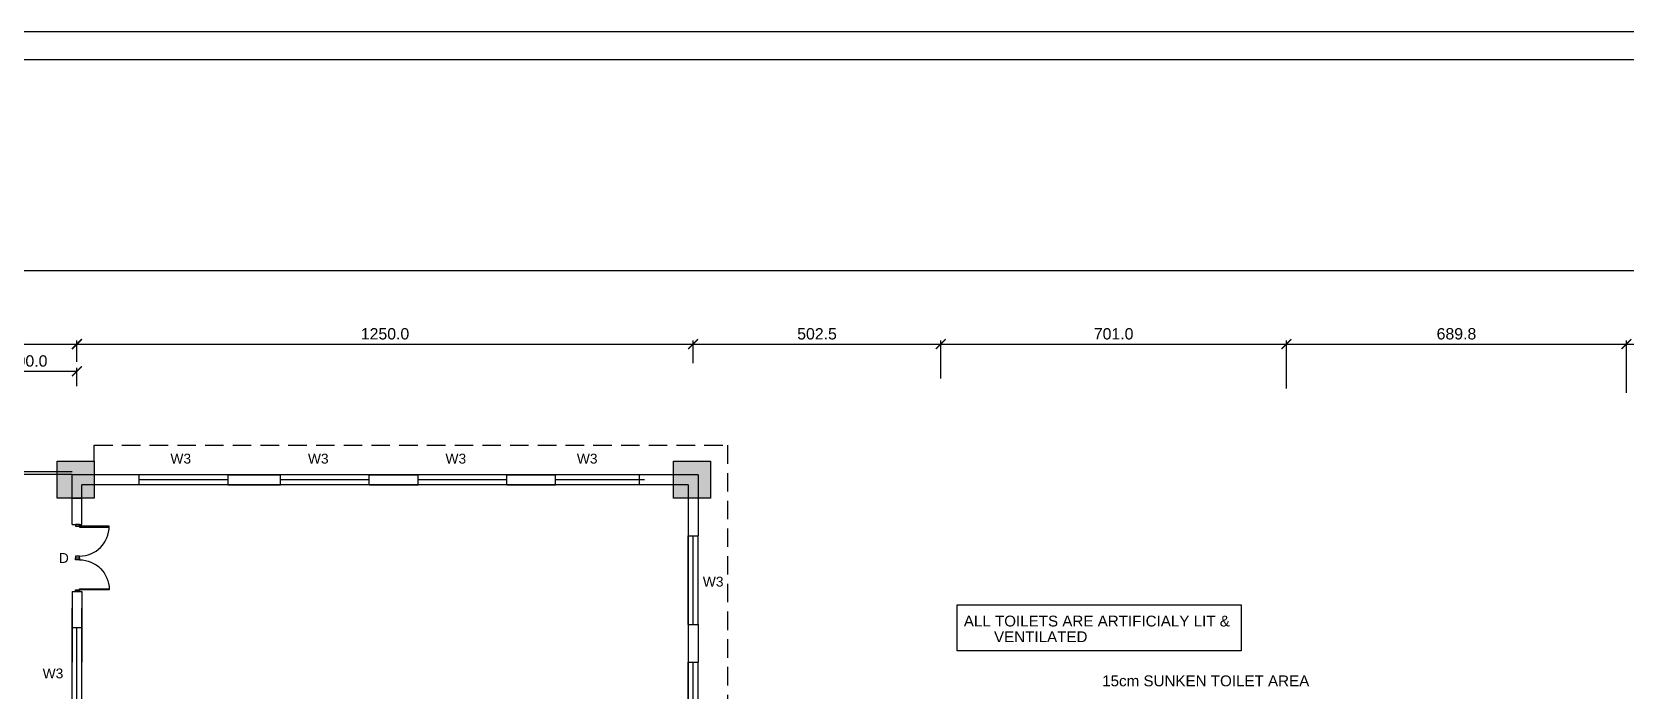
# Model space of a CAD drawing. Extents: x 53439 to 79867, y -144071 to -73305.
# Drawn here: x 61477 to 64711, y -110183 to -108844 of the extents above; entities that cross this region are included whole.
import ezdxf

# ---------------------------------------------------------------- set-up
doc = ezdxf.new("R2010")
doc.units = 0
doc.header["$LTSCALE"] = 0.1
doc.header["$MEASUREMENT"] = 0
doc.header["$PDMODE"] = 35
doc.header["$PDSIZE"] = -0.8
doc.linetypes.add('HIDDEN', pattern=[0.375, 0.25, -0.125])
doc.layers.get('0').update_dxf_attribs({"linetype": 'CONTINUOUS'})
doc.layers.get('DEFPOINTS').update_dxf_attribs({"linetype": 'CONTINUOUS'})
for name, color, linetype in [('BOR', 200, 'CONTINUOUS'), ('BOR1', 230, 'CONTINUOUS'), ('DOOR', 30, 'CONTINUOUS'), ('LAYER4', 130, 'CONTINUOUS'), ('TEXT', 7, 'CONTINUOUS'), ('THIN_HA', 253, 'CONTINUOUS'), ('WALL', 6, 'CONTINUOUS'), ('WIN', 102, 'CONTINUOUS')]:
    doc.layers.add(name, color=color, linetype=linetype)
doc.styles.add('1MM', font='arial.ttf')
doc.styles.add('DIM', font='arial.ttf', dxfattribs={"width": 0.7, "height": 1})
doc.styles.add('DUTCH', font='arial.ttf')
doc.dimstyles.new('KRI', dxfattribs={"dimtxt": 23, "dimasz": 20, "dimexe": 7, "dimexo": 0, "dimgap": 9, "dimtad": 1, "dimdec": 1, "dimzin": 1, "dimtxsty": '1MM', "dimblk": 'ARCHTICK', "dimcen": 0.5, "dimclrd": 252, "dimclre": 252, "dimclrt": 7, "dimaunit": 1, "dimadec": 8, "dimazin": 3, "dimtfac": 1, "dimtdec": 1, "dimtmove": 0, "dimatfit": 3})

# ---------------------------------------------------------------- blocks, each defined once
blk = doc.blocks.new('A$C764D24B9')
at = {"layer": 'DOOR'}
for points in [[(0.056, 0.111), (0.083, 0.111), (0.083, 1), (0.056, 1)], [(0, 0), (0.056, 0), (0.056, 0.111), (0, 0.111)], [(0.944, 0), (1, 0), (1, 0.111), (0.944, 0.111)]]:
    blk.add_lwpolyline(points, close=True, dxfattribs=at)
blk.add_arc((0.056, 0.111), 0.889, 0, 90, dxfattribs=at)
blk = doc.blocks.new('HHRH')
at = {"layer": 'THIN_HA', "linetype": 'CONTINUOUS', "ltscale": 0.1}
blk.add_hatch(color=2, dxfattribs=at).paths.add_polyline_path([(-6923.03, -1177.102), (-6922.28, -1177.102), (-6922.28, -1177.852), (-6923.03, -1177.852)])
at = {"layer": 'THIN_HA', "color": 2, "linetype": 'CONTINUOUS', "ltscale": 0.1}
blk.add_lwpolyline([(-6923.03, -1177.102), (-6922.28, -1177.102), (-6922.28, -1177.852), (-6923.03, -1177.852)], close=True, dxfattribs=at)
blk = doc.blocks.new('HYTYH')
at = {"layer": 'THIN_HA', "color": 2, "linetype": 'CONTINUOUS'}
for p in [(22.875, 52.867), (35.375, 52.867)]:
    blk.add_blockref('HHRH', p, dxfattribs=at)
blk = doc.blocks.new('_ARCHTICK')
at = {"layer": 'WALL', "color": 0, "const_width": 0.15}
blk.add_lwpolyline([(-0.5, -0.5), (0.5, 0.5)], dxfattribs=at)
blk = doc.blocks.new('*D213')
at = {"layer": 'DEFPOINTS', "color": 0, "linetype": 'CONTINUOUS', "ltscale": 0.1}
for p in [(61568.5, -109478.1), (60528.5, -109517.3), (61568.5, -109513.8)]:
    blk.add_point(p, dxfattribs=at)
at = {"layer": 'WALL', "color": 252, "linetype": 'CONTINUOUS', "ltscale": 0.1}
for p, q in [((60528.5, -109517.3), (60528.5, -109471.1)), ((60528.5, -109478.1), (61568.5, -109478.1)), ((61568.5, -109513.8), (61568.5, -109471.1))]:
    blk.add_line(p, q, dxfattribs=at)
at = {"layer": 'WALL', "color": 252, "linetype": 'CONTINUOUS', "ltscale": 0.1, "xscale": 20, "yscale": 20, "zscale": 20, "rotation": 180}
blk.add_blockref('_ARCHTICK', (60528.5, -109478.1), dxfattribs=at)
at = {"layer": 'WALL', "color": 252, "linetype": 'CONTINUOUS', "ltscale": 0.1, "xscale": 20, "yscale": 20, "zscale": 20}
blk.add_blockref('_ARCHTICK', (61568.5, -109478.1), dxfattribs=at)
at = {"layer": 'WALL', "color": 7, "linetype": 'CONTINUOUS', "ltscale": 0.1, "insert": (61048.5, -109457.4), "char_height": 23, "attachment_point": 5, "style": '1MM'}
blk.add_mtext('1040.0', dxfattribs=at)
blk = doc.blocks.new('*D214')
at = {"layer": 'DEFPOINTS', "color": 0, "linetype": 'CONTINUOUS', "ltscale": 0.1}
for p in [(62818.5, -109478.1), (61568.5, -109513.8), (62818.5, -109517)]:
    blk.add_point(p, dxfattribs=at)
at = {"layer": 'WALL', "color": 252, "linetype": 'CONTINUOUS', "ltscale": 0.1}
for p, q in [((61568.5, -109513.8), (61568.5, -109471.1)), ((61568.5, -109478.1), (62818.5, -109478.1)), ((62818.5, -109517), (62818.5, -109471.1))]:
    blk.add_line(p, q, dxfattribs=at)
at = {"layer": 'WALL', "color": 252, "linetype": 'CONTINUOUS', "ltscale": 0.1, "xscale": 20, "yscale": 20, "zscale": 20, "rotation": 180}
blk.add_blockref('_ARCHTICK', (61568.5, -109478.1), dxfattribs=at)
at = {"layer": 'WALL', "color": 252, "linetype": 'CONTINUOUS', "ltscale": 0.1, "xscale": 20, "yscale": 20, "zscale": 20}
blk.add_blockref('_ARCHTICK', (62818.5, -109478.1), dxfattribs=at)
at = {"layer": 'WALL', "color": 7, "linetype": 'CONTINUOUS', "ltscale": 0.1, "insert": (62193.5, -109457.4), "char_height": 23, "attachment_point": 5, "style": '1MM'}
blk.add_mtext('1250.0', dxfattribs=at)
blk = doc.blocks.new('*D215')
at = {"layer": 'DEFPOINTS', "color": 0, "linetype": 'CONTINUOUS', "ltscale": 0.1}
for p in [(63321, -109478.1), (62818.5, -109517), (63321, -109548.3)]:
    blk.add_point(p, dxfattribs=at)
at = {"layer": 'WALL', "color": 252, "linetype": 'CONTINUOUS', "ltscale": 0.1}
for p, q in [((62818.5, -109517), (62818.5, -109471.1)), ((62818.5, -109478.1), (63321, -109478.1)), ((63321, -109548.3), (63321, -109471.1))]:
    blk.add_line(p, q, dxfattribs=at)
at = {"layer": 'WALL', "color": 252, "linetype": 'CONTINUOUS', "ltscale": 0.1, "xscale": 20, "yscale": 20, "zscale": 20, "rotation": 180}
blk.add_blockref('_ARCHTICK', (62818.5, -109478.1), dxfattribs=at)
at = {"layer": 'WALL', "color": 252, "linetype": 'CONTINUOUS', "ltscale": 0.1, "xscale": 20, "yscale": 20, "zscale": 20}
blk.add_blockref('_ARCHTICK', (63321, -109478.1), dxfattribs=at)
at = {"layer": 'WALL', "color": 7, "linetype": 'CONTINUOUS', "ltscale": 0.1, "insert": (63069.8, -109457.4), "char_height": 23, "attachment_point": 5, "style": '1MM'}
blk.add_mtext('502.5', dxfattribs=at)
blk = doc.blocks.new('*D216')
at = {"layer": 'DEFPOINTS', "color": 0, "linetype": 'CONTINUOUS', "ltscale": 0.1}
for p in [(64022, -109478.1), (63321, -109548.3), (64022, -109568.2)]:
    blk.add_point(p, dxfattribs=at)
at = {"layer": 'WALL', "color": 252, "linetype": 'CONTINUOUS', "ltscale": 0.1}
for p, q in [((63321, -109548.3), (63321, -109471.1)), ((63321, -109478.1), (64022, -109478.1)), ((64022, -109568.2), (64022, -109471.1))]:
    blk.add_line(p, q, dxfattribs=at)
at = {"layer": 'WALL', "color": 252, "linetype": 'CONTINUOUS', "ltscale": 0.1, "xscale": 20, "yscale": 20, "zscale": 20, "rotation": 180}
blk.add_blockref('_ARCHTICK', (63321, -109478.1), dxfattribs=at)
at = {"layer": 'WALL', "color": 252, "linetype": 'CONTINUOUS', "ltscale": 0.1, "xscale": 20, "yscale": 20, "zscale": 20}
blk.add_blockref('_ARCHTICK', (64022, -109478.1), dxfattribs=at)
at = {"layer": 'WALL', "color": 7, "linetype": 'CONTINUOUS', "ltscale": 0.1, "insert": (63671.5, -109457.4), "char_height": 23, "attachment_point": 5, "style": '1MM'}
blk.add_mtext('701.0', dxfattribs=at)
blk = doc.blocks.new('*D217')
at = {"layer": 'DEFPOINTS', "color": 0, "linetype": 'CONTINUOUS', "ltscale": 0.1}
for p in [(64711.8, -109478.1), (64022, -109568.2), (64711.8, -109577.4)]:
    blk.add_point(p, dxfattribs=at)
at = {"layer": 'WALL', "color": 252, "linetype": 'CONTINUOUS', "ltscale": 0.1}
for p, q in [((64022, -109568.2), (64022, -109471.1)), ((64022, -109478.1), (64711.8, -109478.1)), ((64711.8, -109577.4), (64711.8, -109471.1))]:
    blk.add_line(p, q, dxfattribs=at)
at = {"layer": 'WALL', "color": 252, "linetype": 'CONTINUOUS', "ltscale": 0.1, "xscale": 20, "yscale": 20, "zscale": 20, "rotation": 180}
blk.add_blockref('_ARCHTICK', (64022, -109478.1), dxfattribs=at)
at = {"layer": 'WALL', "color": 252, "linetype": 'CONTINUOUS', "ltscale": 0.1, "xscale": 20, "yscale": 20, "zscale": 20}
blk.add_blockref('_ARCHTICK', (64711.8, -109478.1), dxfattribs=at)
at = {"layer": 'WALL', "color": 7, "linetype": 'CONTINUOUS', "ltscale": 0.1, "insert": (64366.9, -109457.4), "char_height": 23, "attachment_point": 5, "style": '1MM'}
blk.add_mtext('689.8', dxfattribs=at)
blk = doc.blocks.new('*D218')
at = {"layer": 'DEFPOINTS', "color": 0, "linetype": 'CONTINUOUS', "ltscale": 0.1}
for p in [(65793.5, -109478.1), (65793.5, -109562.7), (64711.8, -109577.4)]:
    blk.add_point(p, dxfattribs=at)
at = {"layer": 'WALL', "color": 252, "linetype": 'CONTINUOUS', "ltscale": 0.1}
for p, q in [((64711.8, -109577.4), (64711.8, -109471.1)), ((64711.8, -109478.1), (65793.5, -109478.1)), ((65793.5, -109562.7), (65793.5, -109471.1))]:
    blk.add_line(p, q, dxfattribs=at)
at = {"layer": 'WALL', "color": 252, "linetype": 'CONTINUOUS', "ltscale": 0.1, "xscale": 20, "yscale": 20, "zscale": 20, "rotation": 180}
blk.add_blockref('_ARCHTICK', (64711.8, -109478.1), dxfattribs=at)
at = {"layer": 'WALL', "color": 252, "linetype": 'CONTINUOUS', "ltscale": 0.1, "xscale": 20, "yscale": 20, "zscale": 20}
blk.add_blockref('_ARCHTICK', (65793.5, -109478.1), dxfattribs=at)
at = {"layer": 'WALL', "color": 7, "linetype": 'CONTINUOUS', "ltscale": 0.1, "insert": (65252.7, -109457.4), "char_height": 23, "attachment_point": 5, "style": '1MM'}
blk.add_mtext('1081.7', dxfattribs=at)
blk = doc.blocks.new('*D227')
at = {"layer": 'DEFPOINTS', "color": 0, "linetype": 'CONTINUOUS', "ltscale": 0.1}
for p in [(73016.7, -109328.6), (59278.5, -109394.8), (73016.7, -109394.8, 0)]:
    blk.add_point(p, dxfattribs=at)
at = {"layer": 'WALL', "color": 252, "linetype": 'CONTINUOUS', "ltscale": 0.1}
for p, q in [((59278.5, -109394.8), (59278.5, -109321.6)), ((59278.5, -109328.6), (73016.7, -109328.6)), ((73016.7, -109394.8), (73016.7, -109321.6))]:
    blk.add_line(p, q, dxfattribs=at)
at = {"layer": 'WALL', "color": 252, "linetype": 'CONTINUOUS', "ltscale": 0.1, "xscale": 20, "yscale": 20, "zscale": 20, "rotation": 180}
blk.add_blockref('_ARCHTICK', (59278.5, -109328.6), dxfattribs=at)
at = {"layer": 'WALL', "color": 252, "linetype": 'CONTINUOUS', "ltscale": 0.1, "xscale": 20, "yscale": 20, "zscale": 20}
blk.add_blockref('_ARCHTICK', (73016.7, -109328.6), dxfattribs=at)
at = {"layer": 'WALL', "color": 7, "linetype": 'CONTINUOUS', "ltscale": 0.1, "insert": (66147.6, -109307.8), "char_height": 23, "attachment_point": 5, "style": '1MM'}
blk.add_mtext('13738.1', dxfattribs=at)
blk = doc.blocks.new('*D238')
at = {"layer": 'DEFPOINTS', "color": 0, "linetype": 'CONTINUOUS', "ltscale": 0.1}
for p in [(61568.5, -109533.3), (61368.5, -109554.5), (61568.5, -109563.5)]:
    blk.add_point(p, dxfattribs=at)
at = {"layer": 'WALL', "color": 252, "linetype": 'CONTINUOUS', "ltscale": 0.1}
for p, q in [((61368.5, -109554.5), (61368.5, -109526.3)), ((61368.5, -109533.3), (61568.5, -109533.3)), ((61568.5, -109563.5), (61568.5, -109526.3))]:
    blk.add_line(p, q, dxfattribs=at)
at = {"layer": 'WALL', "color": 252, "linetype": 'CONTINUOUS', "ltscale": 0.1, "xscale": 20, "yscale": 20, "zscale": 20, "rotation": 180}
blk.add_blockref('_ARCHTICK', (61368.5, -109533.3), dxfattribs=at)
at = {"layer": 'WALL', "color": 252, "linetype": 'CONTINUOUS', "ltscale": 0.1, "xscale": 20, "yscale": 20, "zscale": 20}
blk.add_blockref('_ARCHTICK', (61568.5, -109533.3), dxfattribs=at)
at = {"layer": 'WALL', "color": 7, "linetype": 'CONTINUOUS', "ltscale": 0.1, "insert": (61468.5, -109512.5), "char_height": 23, "attachment_point": 5, "style": '1MM'}
blk.add_mtext('200.0', dxfattribs=at)

msp = doc.modelspace()

# ---------------------------------------------------------------- linework, layer by layer
at = {"layer": 'BOR'}
msp.add_lwpolyline([(74392.11, -108900.79), (58184.29, -108900.79), (58184.29, -117092.07), (74392.11, -117092.07)], close=True, dxfattribs=at)
at = {"layer": 'BOR1'}
msp.add_lwpolyline([(74448.63, -108844.26), (58127.76, -108844.26), (58127.76, -117148.6), (74448.63, -117148.6)], close=True, dxfattribs=at)
at = {"layer": 'DOOR', "linetype": 'HIDDEN', "ltscale": 1500}
for p, q in [((61603.54, -109683.59, 0), (62888.54, -109683.59, 0)), ((61603.54, -109716.09), (61603.54, -109683.59, 0)), ((62888.54, -109683.59, 0), (62888.54, -111961.92))]:
    msp.add_line(p, q, dxfattribs=at)
at = {"layer": 'LAYER4', "linetype": 'CONTINUOUS', "ltscale": 0.1, "elevation": 0}
for points in [[(61558.54, -109737.75), (61363.54, -109737.75)], [(61558.54, -109742.75), (61363.54, -109742.75)]]:
    msp.add_lwpolyline(points, dxfattribs=at)
at = {"layer": 'LAYER4', "linetype": 'CONTINUOUS', "ltscale": 0.1}
msp.add_lwpolyline([(63353.77, -110007.74), (63930.49, -110007.74), (63930.49, -110101.08), (63353.77, -110101.08)], close=True, dxfattribs=at)
at = {"layer": 'WALL', "linetype": 'CONTINUOUS', "ltscale": 0.1}
for p, q in [((61695.04, -109743.59), (61558.54, -109743.59)), ((61558.54, -109844.12), (61558.54, -109743.59)), ((61695.04, -109743.59), (61608.54, -109743.59)), ((61695.04, -109743.59), (61628.54, -109743.59)), ((61695.04, -109763.59, 0), (61695.04, -109743.59, 0)), ((61981.54, -109743.59, 0), (61875.04, -109743.59, 0)), ((61981.54, -109743.59, 0), (61875.04, -109743.59, 0)), ((61981.54, -109743.59, 0), (61875.04, -109743.59, 0)), ((61875.04, -109743.59, 0), (61981.54, -109743.59, 0)), ((61875.04, -109743.59, 0), (61981.54, -109743.59, 0)), ((61875.04, -109743.59, 0), (61981.54, -109743.59, 0)), ((61875.04, -109743.59, 0), (61981.54, -109743.59, 0)), ((61875.04, -109743.59, 0), (61981.54, -109743.59, 0)), ((61875.04, -109743.59, 0), (61981.54, -109743.59, 0)), ((61875.04, -109743.59, 0), (61981.54, -109743.59, 0)), ((61875.04, -109743.59, 0), (61981.54, -109743.59, 0)), ((61875.04, -109763.59, 0), (61875.04, -109743.59, 0)), ((61981.54, -109763.59), (61981.54, -109743.59)), ((62260.54, -109743.59, 0), (62161.54, -109743.59, 0)), ((62260.54, -109743.59, 0), (62161.54, -109743.59, 0)), ((62260.54, -109743.59, 0), (62161.54, -109743.59, 0)), ((62161.54, -109743.59, 0), (62260.54, -109743.59, 0)), ((62161.54, -109743.59, 0), (62260.54, -109743.59, 0)), ((62161.54, -109743.59, 0), (62260.54, -109743.59, 0)), ((62161.54, -109743.59, 0), (62260.54, -109743.59, 0)), ((62161.54, -109743.59, 0), (62260.54, -109743.59, 0)), ((62161.54, -109743.59, 0), (62260.54, -109743.59, 0)), ((62161.54, -109743.59, 0), (62260.54, -109743.59, 0)), ((62161.54, -109743.59, 0), (62260.54, -109743.59, 0)), ((62161.54, -109763.59), (62161.54, -109743.59)), ((62260.54, -109763.59), (62260.54, -109743.59)), ((62539.54, -109743.59, 0), (62440.54, -109743.59, 0)), ((62539.54, -109743.59, 0), (62440.54, -109743.59, 0)), ((62539.54, -109743.59, 0), (62440.54, -109743.59, 0)), ((62440.54, -109743.59, 0), (62539.54, -109743.59, 0)), ((62440.54, -109743.59, 0), (62539.54, -109743.59, 0)), ((62440.54, -109743.59, 0), (62539.54, -109743.59, 0)), ((62440.54, -109743.59, 0), (62539.54, -109743.59, 0)), ((62440.54, -109743.59, 0), (62539.54, -109743.59, 0)), ((62440.54, -109743.59, 0), (62539.54, -109743.59, 0)), ((62440.54, -109743.59, 0), (62539.54, -109743.59, 0)), ((62440.54, -109743.59, 0), (62539.54, -109743.59, 0)), ((62440.54, -109763.59), (62440.54, -109743.59)), ((62539.54, -109763.59, 0), (62539.54, -109743.59, 0)), ((62813.54, -109743.59, 0), (62709.54, -109743.59, 0)), ((62828.54, -109743.59, 0), (62709.54, -109743.59, 0)), ((62709.54, -109763.59), (62709.54, -109743.59)), ((62828.54, -109743.59, 0), (62828.54, -109867.34, 0)), ((61695.04, -109763.59), (61578.54, -109763.59)), ((61578.54, -109844.12), (61578.54, -109763.59)), ((61695.04, -109763.59), (61628.54, -109763.59)), ((61981.54, -109763.59, 0), (61875.04, -109763.59, 0)), ((61981.54, -109763.59, 0), (61875.04, -109763.59, 0)), ((61875.04, -109763.59, 0), (61981.54, -109763.59, 0)), ((61875.04, -109763.59, 0), (61981.54, -109763.59, 0)), ((61875.04, -109763.59, 0), (61981.54, -109763.59, 0)), ((61875.04, -109763.59, 0), (61981.54, -109763.59, 0)), ((61875.04, -109763.59, 0), (61981.54, -109763.59, 0)), ((61875.04, -109763.59, 0), (61981.54, -109763.59, 0)), ((61875.04, -109763.59, 0), (61981.54, -109763.59, 0)), ((62260.54, -109763.59, 0), (62161.54, -109763.59, 0)), ((62260.54, -109763.59, 0), (62161.54, -109763.59, 0)), ((62161.54, -109763.59, 0), (62260.54, -109763.59, 0)), ((62161.54, -109763.59, 0), (62260.54, -109763.59, 0)), ((62161.54, -109763.59, 0), (62260.54, -109763.59, 0)), ((62161.54, -109763.59, 0), (62260.54, -109763.59, 0)), ((62161.54, -109763.59, 0), (62260.54, -109763.59, 0)), ((62161.54, -109763.59, 0), (62260.54, -109763.59, 0)), ((62161.54, -109763.59, 0), (62260.54, -109763.59, 0)), ((62539.54, -109763.59, 0), (62440.54, -109763.59, 0)), ((62539.54, -109763.59, 0), (62440.54, -109763.59, 0)), ((62440.54, -109763.59, 0), (62539.54, -109763.59, 0)), ((62440.54, -109763.59, 0), (62539.54, -109763.59, 0)), ((62440.54, -109763.59, 0), (62539.54, -109763.59, 0)), ((62440.54, -109763.59, 0), (62539.54, -109763.59, 0)), ((62440.54, -109763.59, 0), (62539.54, -109763.59, 0)), ((62440.54, -109763.59, 0), (62539.54, -109763.59, 0)), ((62440.54, -109763.59, 0), (62539.54, -109763.59, 0)), ((62808.54, -109763.59, 0), (62709.54, -109763.59, 0)), ((62808.54, -109763.59, 0), (62709.54, -109763.59, 0)), ((62808.54, -109763.59, 0), (62808.54, -109867.34, 0)), ((62808.54, -109867.34, 0), (62828.54, -109867.34, 0)), ((61558.54, -109980.49, 0), (61558.54, -110123.59, 0)), ((61578.54, -109980.49, 0), (61578.54, -110123.59, 0)), ((61558.54, -110123.59), (61558.54, -110014.11)), ((61558.54, -110014.11, 0), (61558.54, -110123.59, 0)), ((61578.54, -110123.59), (61578.54, -110014.11)), ((61578.54, -110014.11, 0), (61578.54, -110123.59, 0)), ((62808.54, -110047.34, 0), (62808.54, -110123.59, 0)), ((62808.54, -110047.34), (62808.54, -110123.59)), ((62808.54, -110047.34), (62808.54, -110123.59)), ((62808.54, -110047.34), (62808.54, -110123.59)), ((62808.54, -110047.34, 0), (62828.54, -110047.34, 0)), ((62828.54, -110047.34, 0), (62828.54, -110123.59, 0)), ((62828.54, -110047.34), (62828.54, -110123.59)), ((62828.54, -110047.34), (62828.54, -110123.59)), ((62828.54, -110047.34), (62828.54, -110123.59)), ((61578.54, -110054.39), (61558.54, -110054.39)), ((62808.54, -110123.59, 0), (62828.54, -110123.59, 0))]:
    msp.add_line(p, q, dxfattribs=at)
at = {"layer": 'WALL', "color": 6, "linetype": 'CONTINUOUS', "ltscale": 0.1}
for p, q in [((61558.54, -109791.09), (61578.54, -109791.09)), ((62808.54, -109763.59, 0), (62808.54, -110636.09, 0)), ((61558.54, -109844.12), (61578.54, -109844.12)), ((61558.54, -109980.49), (61578.54, -109980.49))]:
    msp.add_line(p, q, dxfattribs=at)
at = {"layer": 'WALL', "linetype": 'CONTINUOUS', "ltscale": 0.1}
for points in [[(61875.04, -109763.59), (61875.04, -109743.59)], [(61981.54, -109763.59), (61981.54, -109743.59)], [(62161.54, -109763.59), (62161.54, -109743.59)], [(62260.54, -109763.59), (62260.54, -109743.59)], [(62440.54, -109763.59), (62440.54, -109743.59)], [(62539.54, -109763.59), (62539.54, -109743.59)], [(62709.54, -109763.59), (62709.54, -109743.59)], [(61558.54, -109791.09), (61578.54, -109791.09)], [(62808.54, -109867.34), (62828.54, -109867.34)], [(62808.54, -110047.34), (62828.54, -110047.34)], [(62808.54, -110123.59), (62828.54, -110123.59)]]:
    msp.add_lwpolyline(points, dxfattribs=at)
at = {"layer": 'WALL', "linetype": 'CONTINUOUS', "ltscale": 0.1, "elevation": 0}
msp.add_lwpolyline([(61578.54, -110054.39), (61558.54, -110054.39)], dxfattribs=at)
at = {"layer": 'WIN'}
for p, q in [((61875.04, -109743.59, 0), (61695.04, -109743.59, 0)), ((61875.04, -109753.59, 0), (61695.04, -109753.59, 0)), ((62161.54, -109743.59), (61981.54, -109743.59)), ((62161.54, -109753.59), (61981.54, -109753.59)), ((62440.54, -109743.59), (62260.54, -109743.59)), ((62440.54, -109753.59), (62260.54, -109753.59)), ((62719.54, -109743.59, 0), (62539.54, -109743.59, 0)), ((62719.54, -109753.59, 0), (62539.54, -109753.59, 0)), ((61875.04, -109763.59, 0), (61695.04, -109763.59, 0)), ((62161.54, -109763.59), (61981.54, -109763.59)), ((62440.54, -109763.59), (62260.54, -109763.59)), ((62719.54, -109763.59, 0), (62539.54, -109763.59, 0)), ((62808.54, -110047.34, 0), (62808.54, -109867.34, 0)), ((62818.54, -110047.34, 0), (62818.54, -109867.34, 0)), ((62828.54, -110047.34, 0), (62828.54, -109867.34, 0)), ((61558.54, -110234.39), (61558.54, -110054.39)), ((61568.54, -110234.39), (61568.54, -110054.39)), ((61578.54, -110234.39), (61578.54, -110054.39)), ((62808.54, -110303.59, 0), (62808.54, -110123.59, 0)), ((62818.54, -110303.59, 0), (62818.54, -110123.59, 0)), ((62828.54, -110303.59, 0), (62828.54, -110123.59, 0))]:
    msp.add_line(p, q, dxfattribs=at)

# ---------------------------------------------------------------- block references
at = {"layer": 'THIN_HA', "color": 2, "linetype": 'CONTINUOUS', "xscale": 100, "yscale": 100, "zscale": 100}
msp.add_blockref('HYTYH', (751544.01, 2707.49), dxfattribs=at)
at = {"layer": 'WALL', "linetype": 'CONTINUOUS', "ltscale": 0.1, "extrusion": (0, 0, -1), "xscale": -68.1818181827839, "yscale": 68.1818181827839, "zscale": -68.1818181827839, "rotation": 90}
msp.add_blockref('A$C764D24B9', (-61565.83, -109844.12, 0), dxfattribs=at)
at = {"layer": 'WALL', "linetype": 'CONTINUOUS', "ltscale": 0.1, "xscale": -68.1818181827839, "yscale": 68.1818181827839, "zscale": 68.181818182769, "rotation": 270}
msp.add_blockref('A$C764D24B9', (61565.83, -109980.49, 0), dxfattribs=at)

# ---------------------------------------------------------------- texts
at = {"style": 'DIM'}
for s, p in [('W3', (61758.15, -109720.61)), ('W3', (62037.15, -109720.61)), ('W3', (62316.15, -109720.61)), ('W3', (62582.65, -109720.61)), ('D', (61531.88, -109922.38, 0)), ('W3', (62838.19, -109970.42, 0)), ('W3', (61498.98, -110156.72, 0))]:
    msp.add_text(s, height=20, dxfattribs=at).set_placement(p)
at = {"layer": 'TEXT', "style": 'DUTCH'}
for s, p in [('ALL TOILETS ARE ARTIFICIALY LIT &', (63367.58, -110051.37)), ('VENTILATED', (63428.85, -110083.22)), ('15cm SUNKEN TOILET AREA', (63648.29, -110172.77, 0))]:
    msp.add_text(s, height=22, dxfattribs=at).set_placement(p)

# ---------------------------------------------------------------- dimensions: what is measured, and where the dimension line sits
at = {"layer": 'WALL', "linetype": 'CONTINUOUS', "ltscale": 0.1}
dim = msp.add_linear_dim(base=(73016.67, -109328.58), p1=(59278.54, -109394.75), p2=(73016.67, -109394.75, 0), dimstyle='KRI', dxfattribs=at)
dim.commit()
dim.dimension.update_dxf_attribs({"geometry": '*D227', "text_midpoint": (66147.6, -109307.83)})
for base, p1, p2, picture, middle in [((61568.54, -109478.12), (60528.54, -109517.26), (61568.54, -109513.79), '*D213', (61048.54, -109457.37)), ((62818.54, -109478.12), (61568.54, -109513.79), (62818.54, -109517.03), '*D214', (62193.54, -109457.37)), ((63321.04, -109478.12), (62818.54, -109517.03), (63321.04, -109548.28), '*D215', (63069.79, -109457.37)), ((64022.04, -109478.12), (63321.04, -109548.28), (64022.04, -109568.18), '*D216', (63671.54, -109457.37)), ((64711.81, -109478.12), (64022.04, -109568.18), (64711.81, -109577.38), '*D217', (64366.92, -109457.37)), ((65793.54, -109478.12), (64711.81, -109577.38), (65793.54, -109562.71), '*D218', (65252.67, -109457.37)), ((61568.54, -109533.28), (61368.54, -109554.52), (61568.54, -109563.47), '*D238', (61468.54, -109512.54))]:
    dim = msp.add_linear_dim(base=base, p1=p1, p2=p2, dimstyle='KRI', override={"dimtmove": 1}, dxfattribs=at)
    dim.commit()
    dim.dimension.update_dxf_attribs({"geometry": picture, "text_midpoint": middle})

doc.saveas('drawing.dxf')
